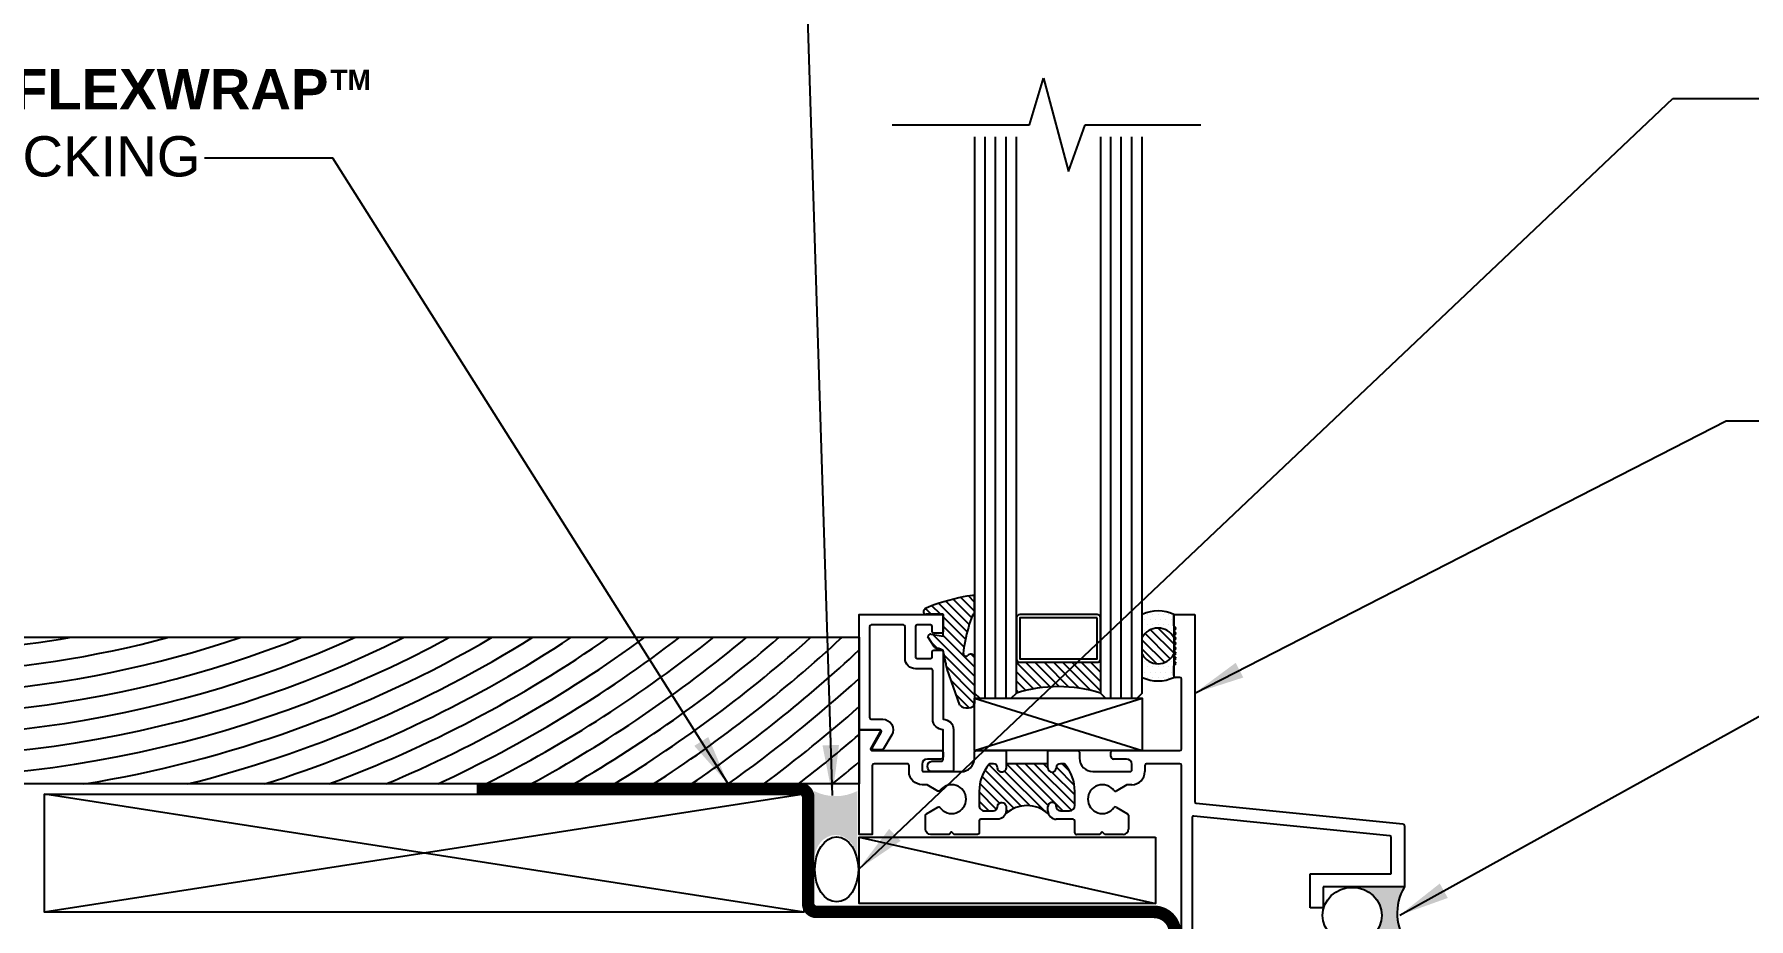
# Model space of a CAD drawing. Extents: x -129 to 26, y 0 to 100.
# Drawn here: x 6.14 to 16.36, y 19.7 to 24.97 of the extents above; entities that cross this region are included whole.
import ezdxf

# ---------------------------------------------------------------- set-up
doc = ezdxf.new("R2010")
doc.units = 0
doc.header["$LTSCALE"] = 1.5
doc.header["$MEASUREMENT"] = 0
doc.linetypes.add('CENTER', pattern=[2, 1.25, -0.25, 0.25, -0.25])
doc.layers.get('0').update_dxf_attribs({"linetype": 'CONTINUOUS'})
for name, color, linetype in [('A-BACKER_ROD', 252, 'CONTINUOUS'), ('A-SEALANT', 252, 'CONTINUOUS'), ('A-WOOD_FINISH', 252, 'CONTINUOUS'), ('A-WOOD_FRAMING', 252, 'CONTINUOUS'), ('DUPONT_FLASHING', 251, 'CENTER'), ('HATCH', 252, 'CONTINUOUS'), ('TEXT', 7, 'CONTINUOUS'), ('WINDOW', 252, 'CONTINUOUS')]:
    doc.layers.add(name, color=color, linetype=linetype)
doc.styles.add('DETAILS', font='sanss___.ttf', dxfattribs={"height": 1})
doc.dimstyles.new('TYVEKDETAILS', dxfattribs={"dimscale": 6, "dimtxt": 1.5, "dimasz": 0.1, "dimexe": 0.75, "dimexo": 0.75, "dimgap": 0.75, "dimtad": 0, "dimtih": 1, "dimtoh": 1, "dimdec": 4, "dimzin": 0, "dimtxsty": 'DETAILS', "dimcen": 0.0625, "dimazin": 3, "dimtfac": 1, "dimtdec": 4, "dimtofl": 0, "dimtmove": 0, "dimatfit": 3, "dimtolj": 1, "dimtzin": 0})
pattern_1 = [(135, (24.42444780523741, 15.69925040979162), (0.02762135864009951, 0.02762135864009951), [])]

# ---------------------------------------------------------------- blocks, each defined once
blk = doc.blocks.new('*X0')
at = {"color": 0}
for p, q in [((0.140625, 0.34375), (0.140625, 0.34375)), ((0.15625, 0.375), (0.15625, 0.375)), ((0.15625, 0.3125), (0.15625, 0.3125)), ((0.171875, 0.34375), (0.171875, 0.34375)), ((0.1875, 0.375), (0.1875, 0.375)), ((0.1875, 0.3125), (0.1875, 0.3125)), ((0.203125, 0.34375), (0.203125, 0.34375)), ((0.21875, 0.375), (0.21875, 0.375)), ((0.21875, 0.3125), (0.21875, 0.3125)), ((0.234375, 0.34375), (0.234375, 0.34375)), ((0.25, 0.375), (0.25, 0.375)), ((0.25, 0.3125), (0.25, 0.3125)), ((0.265625, 0.34375), (0.265625, 0.34375)), ((0.28125, 0.375), (0.28125, 0.375)), ((0.28125, 0.3125), (0.28125, 0.3125)), ((0.296875, 0.34375), (0.296875, 0.34375)), ((0.3125, 0.375), (0.3125, 0.375)), ((0.3125, 0.3125), (0.3125, 0.3125)), ((0.140625, 0.28125), (0.140625, 0.28125)), ((0.296875, 0.28125), (0.296875, 0.28125)), ((0.3125, 0.25), (0.3125, 0.25)), ((0.3125, 0.125), (0.3125, 0.125)), ((0.140625, 0.09375), (0.140625, 0.09375)), ((0.140625, 0.03125), (0.140625, 0.03125)), ((0.15625, 0.0625), (0.15625, 0.0625)), ((0.15625, 0), (0.15625, 0)), ((0.171875, 0.03125), (0.171875, 0.03125)), ((0.1875, 0.0625), (0.1875, 0.0625)), ((0.1875, 0), (0.1875, 0)), ((0.203125, 0.03125), (0.203125, 0.03125)), ((0.21875, 0.0625), (0.21875, 0.0625)), ((0.21875, 0), (0.21875, 0)), ((0.234375, 0.03125), (0.234375, 0.03125)), ((0.25, 0.0625), (0.25, 0.0625)), ((0.25, 0), (0.25, 0)), ((0.265625, 0.03125), (0.265625, 0.03125)), ((0.28125, 0.0625), (0.28125, 0.0625)), ((0.28125, 0), (0.28125, 0)), ((0.296875, 0.09375), (0.296875, 0.09375)), ((0.296875, 0.03125), (0.296875, 0.03125)), ((0.3125, 0.0625), (0.3125, 0.0625)), ((0.3125, 0), (0.3125, 0))]:
    blk.add_line(p, q, dxfattribs=at)

msp = doc.modelspace()

# ---------------------------------------------------------------- hatches: boundary and pattern name
at = {"layer": 'A-WOOD_FRAMING', "linetype": 'CONTINUOUS'}
h = msp.add_hatch(color=7, dxfattribs=at)
edge = h.paths.add_edge_path()
edge.add_ellipse((13.99401449474239, 19.71837407088663), major_axis=(-0.1763312599318851, 0), ratio=0.9450322624832169, start_angle=-270, end_angle=-90, ccw=False)
edge.add_line((13.99401449474239, 19.55173534136668), (13.99401449474239, 19.54558830336165))
edge.add_line((13.99401449474239, 19.54558830336165), (14.32480552489109, 19.54558830336165))
edge.add_arc((14.56742407164573, 19.73124531437311), 0.3055033305334712, 149.235797498571, 217.4240058988243, ccw=False)
edge.add_line((14.30491127806785, 19.88751213162802), (13.99401449474239, 19.88751213162802))
edge.add_line((13.99401449474239, 19.88751213162802), (13.99401449474239, 19.88501280040657))
at = {"layer": 'HATCH'}
h = msp.add_hatch(color=7, dxfattribs=at)
h.dxf.hatch_style = 1
edge = h.paths.add_edge_path()
edge.add_arc((10.91439590983208, 20.71539271243655), 0.286381583396104, 243.1394719912861, 296.86052800861216, ccw=False)
edge.add_line((10.78500291746349, 20.45990912228962), (10.78500291746349, 20.04197110562411))
edge.add_ellipse((10.91439590983208, 20.04197110562286), major_axis=(0, -0.1555334389431664), ratio=0.8319303761802328, start_angle=90, end_angle=270, ccw=False)
edge.add_line((11.04378890220045, 20.04197110562809), (11.04378890220022, 20.4599091222894))
at = {"layer": 'WINDOW'}
h = msp.add_hatch(dxfattribs=at)
h.set_pattern_fill('ANSI31', color=256, scale=0.3125, angle=-90.00000000000001, style=0)
h.set_pattern_definition(pattern_1)
edge = h.paths.add_edge_path()
edge.add_ellipse((11.71080438673633, 21.38002624260853), major_axis=(0.03159978577966117, 0.139428112050138), ratio=0.1315504041792631, start_angle=-0.022203575853779967, end_angle=136.7674448916729, ccw=False)
edge.add_ellipse((11.69096884055882, 21.27990163387536), major_axis=(-0.01118085136191646, 0.01118085136191647), ratio=0.9999999999999465, start_angle=37.89605150892729, end_angle=183.4846817894708)
edge.add_ellipse((11.71964647766971, 21.25412449842296), major_axis=(-0.01608567901446013, 0.01608567901446013), ratio=0.9999999999999502, start_angle=-79.06022929893601, end_angle=2.746074151308676, ccw=False)
edge.add_ellipse((11.72700134102824, 21.25830310912577), major_axis=(-0.01104854345603959, 0.01104854345603959), ratio=0.9999999999999716, start_angle=234.6123810380002, end_angle=294.837044917441, ccw=False)
edge.add_line((11.74240696566906, 21.26091219985364), (11.74240696566906, 20.98855346628466))
edge.add_line((11.74240696566906, 20.98855346628467), (11.74173113166549, 20.98178380150884))
edge.add_ellipse((11.69604268057437, 20.98291584784207), major_axis=(-0.04568845109111015, 0.001132046333257526), ratio=0.6211639215728092, start_angle=26.75969397809581, end_angle=180.0000000000218, ccw=False)
edge.add_line((11.65493072637715, 20.97114856594156), (11.57832789793711, 21.18706153400297))
edge.add_ellipse((11.58736573725048, 21.21097642709666), major_axis=(-0.008507034838834915, 0.0467509071123775), ratio=0.312415154562818, start_angle=74.17914425787149, end_angle=117.45771417601989, ccw=False)
edge.add_line((11.57099404925896, 21.22116510045114), (11.55462283379498, 21.2972938643399))
edge.add_ellipse((11.51611721532843, 21.24786280156699), major_axis=(-0.04430639130166493, 0.04430639130166494), ratio=0.9999999999998811, start_angle=-82.91773995207494, end_angle=-45.45561106428526)
edge.add_ellipse((11.51920629919908, 21.33055215255018), major_axis=(0.01428318556866944, 0.01428318556866944), ratio=0.999999999999748, start_angle=174.226682146657, end_angle=217.6308069265102, ccw=False)
edge.add_line((11.5035587745904, 21.31777820431172), (11.46422017922249, 21.37986714668089))
edge.add_ellipse((11.47984517922249, 21.37986714668089), major_axis=(-0.01104854345603943, 0.01104854345603943), ratio=0.9999999999999497, start_angle=-53.9185654660094, end_angle=44.999999999994884, ccw=False)
edge.add_line((11.48226753086834, 21.39530323548291), (11.55491127806783, 21.38390341115914))
edge.add_line((11.55491127806783, 21.38390341115914), (11.55491127806783, 21.51389118719296))
edge.add_line((11.55491127806783, 21.51389118719296), (11.45350191619132, 21.51389118719279))
edge.add_ellipse((11.4535019161913, 21.5295161871928), major_axis=(-0.01104854345603992, 0.01104854345603992), ratio=0.9999999999999821, start_angle=-7.813369769340227, end_angle=135.0000000000842, ccw=False)
edge.add_ellipse((11.59323461876286, 21.58270845223727), major_axis=(0.1491766593049793, 0.04074428102226016), ratio=0.09140054553599206, start_angle=-1.4779288903810084e-12, end_angle=179.9999999999985, ccw=False)
edge.add_line((11.74241127806783, 21.62345273325953), (11.74241127806783, 21.51945273325953))
h = msp.add_hatch(dxfattribs=at)
h.set_pattern_fill('ANSI31', color=256, scale=0.3125, angle=-90.00000000000001, style=0)
h.set_pattern_definition(pattern_1)
edge = h.paths.add_edge_path()
edge.add_ellipse((12.83616127806783, 21.32510477527864), major_axis=(-0.07516048473036678, 0.07516048473036675), ratio=0.9999999999999901, start_angle=73.11589253181108, end_angle=196.8841074681721, ccw=False)
edge.add_line((12.74241127806782, 21.27501351426631), (12.74241127806782, 21.37519603629098))
edge.add_ellipse((12.83616127806782, 21.32510477527864), major_axis=(0.07516048473036488, 0.07516048473036491), ratio=0.9999999999999949, start_angle=-16.88410746818022, end_angle=106.88410746818849, ccw=False)
edge.add_line((12.92991127806782, 21.37519603629099), (12.92991127806782, 21.27501351426628))
h = msp.add_hatch(dxfattribs=at)
h.set_pattern_fill('ANSI31', color=256, scale=0.3125, angle=-90.00000000000001, style=0)
h.set_pattern_definition(pattern_1)
edge = h.paths.add_edge_path()
edge.add_ellipse((12.24241127806785, 20.24734548315542), major_axis=(-0.5902454904378132, 0.590245490437813), ratio=0.999999999999998, start_angle=297.5726116454468, end_angle=332.4273883545541, ccw=False)
edge.add_line((12.49241127806784, 21.04376213162804), (12.49241127806784, 21.24701280213081))
edge.add_ellipse((12.47241127806785, 21.24701280213081), major_axis=(0.01414213562372999, 0.01414213562373), ratio=0.9999999999999152, start_angle=225.0000000000075, end_angle=315.0000000000027, ccw=False)
edge.add_line((12.47241127806785, 21.22701280213082), (12.01241127806784, 21.22701280213082))
edge.add_ellipse((12.01241127806784, 21.24701280213082), major_axis=(0.01414213562373234, 0.01414213562373235), ratio=0.9999999999999383, start_angle=135.0000000000033, end_angle=225.0000000000068, ccw=False)
edge.add_line((11.99241127806784, 21.24701280213082), (11.99241127806784, 21.04376213162804))
h = msp.add_hatch(dxfattribs=at)
h.set_pattern_fill('ANSI31', color=256, scale=0.3125, angle=-90.00000000000001, style=0)
h.set_pattern_definition(pattern_1)
edge = h.paths.add_edge_path()
edge.add_line((12.33991127806784, 20.45772135518708), (12.33991127806783, 20.37264477452393))
edge.add_ellipse((12.30891127806783, 20.37264477452393), major_axis=(-0.02192031021678354, 0.02192031021678354), ratio=0.9999999999999863, start_angle=135.0000000000029, end_angle=224.9999999999971, ccw=False)
edge.add_line((12.30891127806784, 20.34164477452392), (12.27847132291118, 20.34164477452392))
edge.add_line((12.27847132291117, 20.34164477452392), (12.25491110212614, 20.34164477452392))
edge.add_ellipse((12.25491110212614, 20.36664477452393), major_axis=(0.01767766952966346, 0.01767766952966347), ratio=0.9999999999998759, start_angle=135.1519977406255, end_angle=225.0000000000076, ccw=False)
edge.add_ellipse((12.20491127806783, 20.36651213162803), major_axis=(0.01767766952966435, 0.01767766952966435), ratio=0.9999999999999885, start_angle=315.1519977406287, end_angle=404.9999999999962)
edge.add_ellipse((12.20491127806784, 20.36651213162803), major_axis=(-0.01767766952966365, 0.01767766952966365), ratio=0.9999999999999616, start_angle=-45.0000000000011, end_angle=44.99999999998481)
edge.add_line((12.17991127806783, 20.36651213162803), (12.17991127806782, 20.32951213162806))
edge.add_ellipse((12.22991127806783, 20.32951213162804), major_axis=(0.03535533905929576, 0.03535533905929576), ratio=0.9999999999997841, start_angle=134.9999999999775, end_angle=140.3916707365962)
edge.add_ellipse((12.05491127806783, 20.18525788303428), major_axis=(0.132582521472478, 0.1325825214724779), ratio=0.9999999999999946, start_angle=3.098926769111248, end_angle=86.90107323089089)
edge.add_ellipse((11.87991127806782, 20.32951213162804), major_axis=(0.03535533905936529, 0.03535533905936529), ratio=0.9999999999998185, start_angle=309.6083292633917, end_angle=314.9999999999886)
edge.add_line((11.92991127806783, 20.32951213162803), (11.92991127806783, 20.36651213162802))
edge.add_ellipse((11.90491127806783, 20.36651213162802), major_axis=(0.01767766952966409, 0.01767766952966409), ratio=0.9999999999999826, start_angle=314.9999999999954, end_angle=405.0000000000046)
edge.add_ellipse((11.90491127806782, 20.36651213162802), major_axis=(-0.01767766952966524, 0.01767766952966524), ratio=0.9999999999999948, start_angle=-45.00000000001033, end_angle=44.84800225936711)
edge.add_ellipse((11.85491145400952, 20.36664477452392), major_axis=(-0.01767766952965903, 0.01767766952965902), ratio=0.9999999999999875, start_angle=135.0000000000017, end_angle=224.8480022593713, ccw=False)
edge.add_line((11.85491145400952, 20.34164477452393), (11.80091127806783, 20.34164477452392))
edge.add_ellipse((11.80091127806782, 20.37264477452392), major_axis=(0.02192031021678221, 0.02192031021678221), ratio=0.9999999999999936, start_angle=134.9999999999998, end_angle=225.0000000000068, ccw=False)
edge.add_line((11.76991127806782, 20.37264477452392), (11.76991127806782, 20.45772135518711))
edge.add_ellipse((12.01991127806782, 20.45772135518711), major_axis=(-0.1767766952966347, 0.1767766952966347), ratio=0.9999999999999896, start_angle=4.837205930860023, end_angle=44.99999999999949, ccw=False)
edge.add_ellipse((11.8364996766659, 20.61251213162802), major_axis=(-0.007071067811867079, 0.007071067811867078), ratio=0.9999999999995125, start_angle=-44.99999999998852, end_angle=4.837205930878611, ccw=False)
edge.add_line((11.83649967666589, 20.62251213162802), (11.85491127806782, 20.62251213162802))
edge.add_ellipse((11.85491127806782, 20.59751213162803), major_axis=(-0.01767766952966323, 0.01767766952966323), ratio=0.9999999999999738, start_angle=224.9999999999966, end_angle=315.00000000000534, ccw=False)
edge.add_ellipse((11.90491127806783, 20.59751213162803), major_axis=(-0.01767766952966559, 0.01767766952966559), ratio=0.9999999999999909, start_angle=44.99999999999618, end_angle=134.9999999999977)
edge.add_ellipse((11.90491127806783, 20.59751213162803), major_axis=(0.01767766952966659, 0.01767766952966659), ratio=0.9999999999999848, start_angle=225.0000000000024, end_angle=315.0000000000077)
edge.add_line((11.92991127806783, 20.59751213162803), (11.92991127806782, 20.62251213162803))
edge.add_line((11.92991127806783, 20.62251213162803), (12.17991127806784, 20.62251213162803))
edge.add_line((12.17991127806783, 20.62251213162803), (12.17991127806783, 20.59751213162804))
edge.add_ellipse((12.20491127806783, 20.59751213162804), major_axis=(0.01767766952966276, 0.01767766952966276), ratio=0.9999999999999197, start_angle=134.9999999999814, end_angle=225.0000000000227)
edge.add_ellipse((12.20491127806784, 20.59751213162803), major_axis=(0.01767766952965788, 0.01767766952965788), ratio=0.9999999999999749, start_angle=225.0000000000007, end_angle=314.9999999999911)
edge.add_ellipse((12.25491127806783, 20.59751213162802), major_axis=(-0.0176776695296681, 0.0176776695296681), ratio=0.9999999999998851, start_angle=-45.00000000001552, end_angle=44.999999999995225, ccw=False)
edge.add_line((12.25491127806784, 20.62251213162803), (12.27332287946976, 20.62251213162803))
edge.add_ellipse((12.27332287946976, 20.61251213162802), major_axis=(-0.007071067811873092, 0.007071067811873091), ratio=0.9999999999992336, start_angle=265.16279406913196, end_angle=314.9999999999679, ccw=False)
edge.add_ellipse((12.08991127806783, 20.45772135518711), major_axis=(0.1767766952966442, 0.1767766952966443), ratio=0.99999999999997, start_angle=314.999999999993, end_angle=355.16279406913895, ccw=False)

# ---------------------------------------------------------------- linework, layer by layer
at = {"layer": 'A-BACKER_ROD'}
msp.add_ellipse((10.92027980562963, 19.99197342867313), major_axis=(0, -0.1936827655150779), ratio=0.668066629596533, dxfattribs=at)
msp.add_ellipse((13.99401449474239, 19.71837407088663), major_axis=(-0.1763312599318851, 0), ratio=0.9450322624832169, start_param=-6.283185307179586, end_param=0, dxfattribs=at)
at = {"layer": 'A-SEALANT'}
for p, q in [((12.07066578591261, 24.43201736162978), (12.15410858619637, 24.71108087135558)), ((12.15410858619637, 24.71108087135558), (12.30195792590119, 24.15295385190399)), ((11.25058514654746, 24.43201736162978), (12.07066578591261, 24.43201736162978)), ((12.30195792590119, 24.15295385190399), (12.4027831574098, 24.43201736162978)), ((12.4027831574098, 24.43201736162978), (13.09048743466856, 24.43201736162978))]:
    msp.add_line(p, q, dxfattribs=at)
at = {"layer": 'A-WOOD_FINISH'}
msp.add_lwpolyline([(5.062401651405168, 21.3765916361768), (11.05491127806783, 21.3765916361768), (11.05491127806783, 20.68959305711026), (11.05491127806783, 20.5015916361768), (11.05491127806783, 20.5015916361768), (5.062401651405168, 20.5015916361768), (4.636658984423093, 20.5015916361768), (4.636658984423093, 20.5640916361768, -0.414213562373095), (4.261658984423093, 20.9390916361768), (4.199158984423093, 20.9390916361768), (4.199158984423093, 21.3765916361768)], format="xyb", close=True, dxfattribs=at)
at = {"layer": 'A-WOOD_FRAMING'}
for p, q in [((10.72429660149245, 20.44152606109997, 5.959993654922892e-09), (6.198287108021532, 19.7382477493698, 5.959993654922892e-09)), ((10.72429660149245, 19.7382477493698, 5.959993654922892e-09), (6.199119675201146, 20.4415240010953, 5.959993654922892e-09)), ((11.05491127806783, 20.18494272125512, 5.959993654922933e-09), (12.82039091626899, 19.78842075757418, 5.959993654922933e-09))]:
    msp.add_line(p, q, dxfattribs=at)
at = {"layer": 'A-WOOD_FRAMING', "linetype": 'CONTINUOUS'}
msp.add_line((13.99401449474239, 19.88501280040657), (13.99401449474239, 19.88751213162803), dxfattribs=at)
at = {"layer": 'A-WOOD_FRAMING'}
for points, elevation in [([(10.72429660149245, 20.44152606109997), (10.72429660149245, 19.7382477493698), (6.198287108021532, 19.7382477493698), (6.198287108021532, 20.44152606109997), (10.72429660149245, 20.44152606109997)], 5.959993654922892e-09), ([(12.82039091626899, 20.18494272125512), (12.82039091626899, 19.78842075757418), (11.05491127806783, 19.78842075757418), (11.05491127806783, 20.18494272125512), (12.82039091626899, 20.18494272125512)], 5.959993654922933e-09)]:
    msp.add_lwpolyline(points, dxfattribs=dict(at, elevation=elevation))
at = {"layer": 'A-WOOD_FRAMING', "color": 7, "linetype": 'CONTINUOUS'}
msp.add_arc((14.56742407164573, 19.73124531437312), 0.30550333053347, 149.2357974985714, 217.4240058988246, dxfattribs=at)
at = {"layer": 'DUPONT_FLASHING', "linetype": 'CONTINUOUS', "const_width": 0.075, "elevation": 5.959993654922892e-09}
for points in [[(8.774798045246015, 20.47277606109997), (10.70029688431468, 20.47277606109997, -0.414213562373095), (10.75029688431468, 20.42277606109997), (10.75029688431468, 20.10500729773878)], [(10.75029688431468, 20.10500729773878), (10.75029688431468, 19.78909659526296, 0.4142135623730953), (10.80029688431468, 19.73909659526296), (11.95210017723151, 19.73909659526296)], [(11.94041463201217, 19.73909659526296), (11.94041463201217, 19.73909659526296), (11.94041463201217, 19.73909659526296), (12.81247343920353, 19.73909659526296, -0.414213562373095), (12.93747343920353, 19.61409659526296), (12.93747343920364, 16.73909659526296)]]:
    msp.add_lwpolyline(points, format="xyb", dxfattribs=at)
at = {"layer": 'HATCH'}
for radius, start, end in [(6.313203388961483, 259.9422680672088, 285.0333599279036), (6.438203388961483, 260.1395134621319, 288.733241983871), (6.563203388961483, 260.3291342179233, 291.7224717331371), (6.188203388961483, 260.158164807241, 279.8418351927581), (6.688203388961483, 261.1167950553767, 294.2691026655027), (6.813203388961483, 261.7558177111373, 296.5044480675081), (6.938203388961482, 263.6615193837704, 298.5048120983438), (7.063203388961481, 279.2106696252168, 300.3193618233158), (7.18820338896148, 284.0837461854606, 301.982072004614), (7.31320338896148, 287.5674122094462, 303.5176373458875), (7.438203388961479, 290.3902804733758, 304.9447086405739), (7.563203388961478, 292.8020469758703, 306.277801685578), (7.688203388961477, 294.9248583656803, 307.5284905328445), (7.813203388961476, 296.8295979467971, 308.7061888044951), (7.938203388961475, 298.5618841182187, 309.8186811002759), (8.063203388961474, 300.153204912854, 310.8724960865243), (8.188203388961474, 301.6264254587992, 311.8731755789729), (8.313203388961474, 302.9988004480693, 312.8254731525552), (8.438203388961474, 304.2837498216586, 312.9848787542328), (8.563203388961474, 305.4919679166526, 312.2102244892077), (8.688203388961474, 306.6321491623398, 311.4668502382066), (8.813203388961474, 307.7114812809685, 310.7526389440148), (8.938203388961474, 308.7359912864767, 310.0656829010094)]:
    msp.add_arc((5.301699310181689, 27.47372543473087, -2.979996827461446e-09), radius, start, end, dxfattribs=at)
at = {"layer": 'WINDOW'}
for p, q in [((11.80491127806784, 21.01251213162804), (11.80491127806784, 24.36040534440848)), ((11.86741127806784, 21.01251213162804), (11.86741127806784, 24.36040534440848)), ((11.92991127806784, 21.01251213162804), (11.92991127806784, 24.36040534440848)), ((12.55491127806784, 21.01251213162804), (12.55491127806784, 24.36040534440848)), ((12.61741127806784, 21.01251213162804), (12.61741127806784, 24.36040534440848)), ((12.67991127806784, 21.01251213162804), (12.67991127806784, 24.36040534440848)), ((11.74241127806783, 21.51945273325953), (11.74241127806783, 21.62345273325953)), ((11.55491127806783, 21.51389118719296), (11.45350191619129, 21.5138911871928)), ((11.55491127806783, 21.38390341115914), (11.55491127806783, 21.51389118719296)), ((12.74241127806782, 21.13719741892925), (12.74241127806782, 21.51301213162804)), ((12.92991127806782, 21.51301213162803), (12.92991127806782, 21.13719741892925)), ((12.92991127806785, 21.44551213162804), (12.92991127806785, 21.51251213162804)), ((12.92991127806785, 21.51251213162804), (13.05491127806784, 21.51251213162804)), ((13.05491127806784, 21.51251213162804), (13.05491127806785, 20.39656200724915)), ((11.50355877459041, 21.31777820431171), (11.46422017922249, 21.37986714668089)), ((11.48226753086834, 21.39530323548291), (11.55491127806783, 21.38390341115914)), ((12.94491127806784, 21.43051213162804), (12.92991127806785, 21.44551213162804)), ((12.92991127806785, 21.41551213162804), (12.94491127806784, 21.43051213162804)), ((12.94491127806784, 21.40051213162804), (12.92991127806785, 21.41551213162804)), ((12.92991127806785, 21.38551213162804), (12.94491127806784, 21.40051213162804)), ((12.94491127806784, 21.37051213162804), (12.92991127806785, 21.38551213162804)), ((12.92991127806785, 21.35551213162804), (12.94491127806784, 21.37051213162804)), ((11.57099404925894, 21.22116510045119), (11.55462283379499, 21.2972938643399)), ((11.74240696566906, 21.26091219985366), (11.74240696566906, 20.98855346628466)), ((12.94491127806784, 21.34051213162804), (12.92991127806785, 21.35551213162804)), ((12.92991127806785, 21.32551213162804), (12.94491127806784, 21.34051213162804)), ((12.94491127806784, 21.31051213162804), (12.92991127806785, 21.32551213162804)), ((12.92991127806785, 21.29551213162804), (12.94491127806784, 21.31051213162804)), ((12.94491127806784, 21.28051213162804), (12.92991127806785, 21.29551213162804)), ((12.92991127806785, 21.26551213162804), (12.94491127806784, 21.28051213162804)), ((12.94491127806784, 21.25051213162804), (12.92991127806785, 21.26551213162804)), ((11.65493072637715, 20.97114856594157), (11.57832789793706, 21.18706153400305)), ((12.92991127806785, 21.23551213162803), (12.94491127806784, 21.25051213162804)), ((12.94491127806784, 21.22051213162803), (12.92991127806785, 21.23551213162803)), ((12.92991127806785, 21.20551213162803), (12.94491127806784, 21.22051213162803)), ((12.92991127806785, 21.14751213162803), (12.92991127806785, 21.20551213162803)), ((12.96691127806784, 21.13751213162804), (12.93991127806784, 21.13751213162804)), ((12.97691127806785, 20.71051213162803), (12.97691127806785, 21.12751213162804)), ((11.74240696566906, 20.98855346628466), (11.74173113166548, 20.98178380150882)), ((12.17991127806784, 20.59751213162803), (12.17991127806783, 20.70051213162804)), ((12.17991127806783, 20.70051213162804), (12.35791127806785, 20.70051213162804)), ((12.36791127806784, 20.69051213162803), (12.36791127806784, 20.65551213162804)), ((12.55491127806785, 20.66551213162803), (12.55491127806785, 20.69051213162803)), ((12.56491127806784, 20.70051213162803), (12.96691127806784, 20.70051213162803)), ((12.64891127806784, 20.65051213162803), (12.56991127806784, 20.65051213162804)), ((12.27332287946976, 20.62251213162803), (12.25491127806784, 20.62251213162803)), ((12.44791127806784, 20.57551213162804), (12.66991127806784, 20.57551213162803)), ((12.67991127806785, 20.58551213162803), (12.67991127806784, 20.61951213162803)), ((12.75791127806784, 20.61251213162803), (12.75791127806784, 20.57551213162803)), ((12.96691127806784, 20.62251213162804), (12.76791127806784, 20.62251213162804)), ((12.97691127806784, 18.88751213162802), (12.97691127806785, 20.61251213162803)), ((12.33991127806785, 20.37251213162803), (12.33991127806785, 20.45772135518711)), ((12.65054713944308, 20.49617238566588), (12.586597431685, 20.45925100467715)), ((12.67991127806785, 20.49751213162804), (12.65554713944309, 20.49751213162804)), ((12.17991127806784, 20.34151213162803), (12.17991127806784, 20.36651213162803)), ((12.25491127806784, 20.34151213162803), (12.30891127806784, 20.34151213162803)), ((12.58659743168499, 20.36377325857891), (12.65491127806784, 20.3243322409804)), ((13.06391624087763, 20.38661163534706), (14.29590631525807, 20.26341262790901)), ((12.32991127806784, 20.29151213162803), (12.22991127806785, 20.29151213162803)), ((12.33991127806785, 20.21051213162803), (12.33991127806784, 20.28151213162803)), ((12.65991127806784, 20.31567198694255), (12.65991127806784, 20.23151213162803)), ((13.03891127806784, 20.29967322616216), (13.03891127806784, 19.20951213162802)), ((14.21790631525806, 20.19282359806427), (13.04990631525806, 20.30962359806427)), ((14.30491127806785, 20.25346225600691), (14.30491127806785, 19.88751213162802)), ((12.48891127806785, 20.20051213162803), (12.34991127806784, 20.20051213162804)), ((12.50391127806785, 20.21551213162802), (12.48891127806785, 20.20051213162803)), ((12.51891127806784, 20.20051213162803), (12.50391127806785, 20.21551213162802)), ((12.62891127806785, 20.20051213162803), (12.51891127806784, 20.20051213162803)), ((14.22691127806785, 19.96551213162802), (14.22691127806785, 20.18287322616217)), ((13.74291127806785, 19.76251213162802), (13.74291127806785, 19.96551213162802)), ((13.74291127806785, 19.96551213162802), (14.22691127806785, 19.96551213162802)), ((14.30491127806785, 19.88751213162802), (13.82091127806785, 19.88751213162803)), ((13.82091127806785, 19.88751213162803), (13.82091127806785, 19.76251213162802)), ((13.82091127806785, 19.76251213162802), (13.74291127806785, 19.76251213162802))]:
    msp.add_line(p, q, dxfattribs=at)
for points in [[(11.74241127806785, 24.36040534440848), (11.74241127806784, 21.04376213162804), (11.77366127806784, 21.01251213162804), (11.96116127806784, 21.01251213162804), (11.99241127806784, 21.04376213162804), (11.99241127806785, 24.36040534440848)], [(12.49241127806785, 24.36040534440848), (12.49241127806784, 21.04376213162804), (12.52366127806784, 21.01251213162804), (12.71116127806784, 21.01251213162804), (12.74241127806784, 21.04376213162804), (12.74241127806785, 24.36040534440848)], [(11.74241127806784, 21.01251213162804), (12.74241127806784, 20.70051213162803)], [(11.74241127806784, 20.70051213162804), (12.74241127806784, 21.01251213162804)], [(12.17991127806783, 20.62251213162803), (11.92991127806783, 20.62251213162803)]]:
    msp.add_lwpolyline(points, dxfattribs=at)
for points in [[(11.54491127806784, 21.30051213162804, -0.414213562373043), (11.55491127806783, 21.29051213162804), (11.55491127806783, 20.88751213162804, -0.4142135623731203), (11.61691127806783, 20.82551213162804), (11.61691127806783, 20.58551213162804, -0.414213562373095), (11.60691127806783, 20.57551213162804), (11.48821634460833, 20.57551213162804, -0.8808085980802648), (11.48821634460832, 20.63751213162804), (11.54491127806784, 20.63751213162804, 0.414213562373147), (11.55491127806783, 20.64751213162804), (11.55491127806783, 20.82551213162804), (11.55491127806783, 20.82551213162804, -0.4142135623731286), (11.49291127806783, 20.88751213162804), (11.49291127806783, 21.17851213162804, 0.414213562373147), (11.48291127806783, 21.18851213162804), (11.38991127806784, 21.18851213162804, -0.414213562373095), (11.32791127806784, 21.25051213162804), (11.32791127806783, 21.44051213162803, 0.414213562373043), (11.31791127806783, 21.45051213162804), (11.12691127806783, 21.45051213162804, 0.414213562372991), (11.11691127806783, 21.44051213162804), (11.11691127806783, 20.89751213162804, 0.414213562373095), (11.12691127806783, 20.88751213162804), (11.19491127806783, 20.88751213162804, -0.5790003334591378), (11.24845085047122, 20.7942469083462), (11.19952771128493, 20.71046935367935, -0.2666241783613936), (11.19089229638116, 20.70551213162803), (11.14225537450998, 20.70551213162803, -0.5790003334591738), (11.13361995960621, 20.72055490957672), (11.18612682592838, 20.81046935367936, 0.5790003334590714), (11.1774914110246, 20.82551213162804), (11.05491127806783, 20.82551213162804), (11.05491127806783, 21.51251213162804), (11.55491127806783, 21.51251213162804), (11.55491127806783, 21.41051213162804, -0.414213562373043), (11.54491127806784, 21.40051213162804), (11.49991127806783, 21.40051213162804, -0.414213562373095), (11.48991127806783, 21.41051213162804), (11.48991127806784, 21.44051213162804, 0.414213562372991), (11.47991127806783, 21.45051213162804), (11.39991127806783, 21.45051213162804, 0.414213562373043), (11.38991127806784, 21.44051213162804), (11.38991127806784, 21.29051213162804), (11.38991127806784, 21.26051213162804, 0.414213562373147), (11.39991127806783, 21.25051213162804), (11.47991127806783, 21.25051213162804, 0.414213562373095), (11.48991127806784, 21.26051213162804), (11.48991127806784, 21.29051213162804, -0.414213562373095), (11.49991127806783, 21.30051213162803)], [(12.47241127806785, 21.51251213162804), (12.01241127806784, 21.51251213162804, 0.414213562373095), (11.99241127806784, 21.49251213162804), (11.99241127806784, 21.24701280213082, 0.414213562373095), (12.01241127806784, 21.22701280213082), (12.47241127806785, 21.22701280213082, 0.414213562373095), (12.49241127806784, 21.24701280213082), (12.49241127806784, 21.49251213162804, 0.414213562373095)], [(11.76991127806783, 20.37251213162803, 0.4142135623730971), (11.80091127806783, 20.34151213162803), (11.85491127806783, 20.34151213162804, 0.4142135623730742), (11.87991127806783, 20.36651213162803, -0.4142135623731262), (11.90491127806783, 20.39151213162804, -0.4142135623731158), (11.92991127806783, 20.36651213162803), (11.92991127806783, 20.34151213162803, -0.414213562373095), (11.87991127806783, 20.29151213162803), (11.77991127806783, 20.29151213162803, 0.414213562373095), (11.76991127806783, 20.28151213162803), (11.76991127806783, 20.21051213162803, -0.414213562373069), (11.75991127806783, 20.20051213162803), (11.62091127806783, 20.20051213162803), (11.60591127806783, 20.21551213162802), (11.59091127806783, 20.20051213162803), (11.48091127806783, 20.20051213162804, -0.4142135623730781), (11.44991127806783, 20.23151213162803), (11.44991127806783, 20.31567198694255, -0.2679491924311262), (11.45491127806783, 20.3243322409804), (11.52322512445068, 20.36377325857891, -0.3839683852957627), (11.53631743211913, 20.36098791361263, 3.079589394164483), (11.53631743211913, 20.46203634964343, -0.3839683852958816), (11.52322512445067, 20.45925100467716), (11.45927541669259, 20.49617238566588, 0.1316524975871217), (11.4542754166926, 20.49751213162804), (11.42991127806783, 20.49751213162804, -0.414213562373095), (11.35191127806783, 20.57551213162803), (11.35191127806782, 20.61251213162803, 0.414213562373095), (11.34191127806783, 20.62251213162804), (11.14291127806783, 20.62251213162804, 0.414213562373095), (11.13291127806783, 20.61251213162803), (11.13291127806783, 20.20051213162803), (11.05491127806783, 20.20051213162803), (11.05491127806783, 20.70051213162804), (11.05491127806783, 20.82551213162804), (11.16991127806783, 20.82551213162804, -0.4142135623731211), (11.17991127806783, 20.81551213162803, -0.1316524975875016), (11.17857153210567, 20.81051213162804), (11.12372325653266, 20.71551213162803, 0.5773502691895228), (11.13238351057051, 20.70051213162804), (11.54491127806783, 20.70051213162804, -0.4142135623731211), (11.55491127806783, 20.69051213162803), (11.55491127806783, 20.66551213162803, -0.4142135623730951), (11.53991127806783, 20.65051213162803), (11.46091127806783, 20.65051213162803, 0.414213562373095), (11.42991127806783, 20.61951213162803), (11.42991127806783, 20.58551213162803, 0.4142135623731211), (11.43991127806783, 20.57551213162803), (11.66191127806783, 20.57551213162804, 0.414213562373095), (11.74191127806783, 20.65551213162804), (11.74191127806782, 20.69051213162803, -0.4142135623731211), (11.75191127806783, 20.70051213162804), (11.92991127806783, 20.70051213162804), (11.92991127806783, 20.59751213162803, -0.4142135623731262), (11.90491127806783, 20.57251213162802, -0.4142135623731054), (11.87991127806782, 20.59751213162803, 0.414213562373095), (11.85491127806783, 20.62251213162803), (11.8364996766659, 20.62251213162804, 0.2209495453947372), (11.82885752660749, 20.61896174731307, 0.1770594805052818), (11.76991127806783, 20.45772135518712)]]:
    msp.add_lwpolyline(points, format="xyb", close=True, dxfattribs=at)
for points in [[(12.47241127806785, 21.49251213162804), (12.01241127806784, 21.49251213162804), (12.01241127806784, 21.24701280213082), (12.47241127806785, 21.24701280213082)], [(12.74241127806784, 20.70051213162803), (11.74241127806784, 20.70051213162804), (11.74241127806784, 21.01251213162804), (12.74241127806784, 21.01251213162804)]]:
    msp.add_lwpolyline(points, close=True, dxfattribs=at)
for centre, radius, start, end in [((11.45350191619129, 21.5295161871928), 0.01562500000000029, 127.1866302306512, 270), ((12.83616127806782, 21.31510477527865), 0.2189894613838788, 64.65278127185651, 115.3472187281408), ((11.47984517922249, 21.37986714668089), 0.01562499999999938, 81.08143453398925, 180), ((12.83616127806782, 21.32510477527864), 0.1062929768602179, 28.11589253181282, 151.8841074681829), ((11.51920629919908, 21.33055215255018), 0.02019947474510423, 219.2266821466651, 273.0903059174515), ((11.51611721532843, 21.24786280156699), 0.06265869947861552, 52.08226004792464, 86.17672390816924), ((11.69096884055882, 21.27990163387536), 0.01581211163489992, 174.9654751283877, 318.4846817937308), ((11.71964647766971, 21.25412449842296), 0.02274858542222976, 55.93977070107922, 138.351815903064), ((11.72700134102824, 21.25830310912577), 0.01562499999999937, 9.6123810380263, 69.8370449174676), ((12.83616127806783, 21.32510477527864), 0.10629297686022, 208.1158925318154, 331.8841074681877), ((12.24241127806785, 20.24734548315542), 0.8347331777067148, 72.57261164544644, 107.4273883545544), ((12.83616127806782, 21.33510477527863), 0.2189894613838788, 244.6527812718583, 295.3472187281417), ((12.93991127806785, 21.14751213162803), 0.009999999999994458, 179.9999999999796, 269.9999999999593), ((12.96691127806784, 21.12751213162803), 0.01000000000000512, 2.035554996136651e-11, 90), ((12.35791127806784, 20.69051213162804), 0.01000000000000156, 359.9999999999797, 89.99999999995929), ((12.44791127806784, 20.65551213162804), 0.0799999999999983, 180, 270), ((12.56491127806784, 20.69051213162804), 0.009999999999990905, 90, 180.0000000000203), ((12.56991127806783, 20.66551213162803), 0.01499999999999346, 180, 270.0000000000273), ((12.64891127806784, 20.61951213162803), 0.03099999999999881, 0, 90), ((12.96691127806784, 20.71051213162803), 0.01000000000000156, 270, 359.9999999999797), ((12.20491127806785, 20.59751213162803), 0.02500000000000568, 180, 270), ((12.20491127806784, 20.59751213162803), 0.02500000000000568, 270.0000000000163, 8.142219984546603e-12), ((12.25491127806784, 20.59751213162803), 0.02499999999999503, 90.00000000001627, 180.0000000000082), ((12.27332287946975, 20.61251213162803), 0.01000000000000096, 40.16279406906184, 89.99999999995929), ((12.08991127806785, 20.4577213551871), 0.25, 3.256887993818641e-12, 40.1627940691436), ((12.66991127806785, 20.58551213162803), 0.01000000000000156, 269.9999999999593, 359.9999999999797), ((12.67991127806785, 20.57551213162803), 0.07799999999999585, 270, 0), ((12.76791127806785, 20.61251213162803), 0.01000000000000156, 90.00000000004071, 180.0000000000203), ((12.96691127806784, 20.61251213162803), 0.01000000000000512, 0, 90), ((12.50391127806784, 20.41151213162802), 0.08599999999999947, 35.97915679630903, 324.0208432037078), ((12.581597431685, 20.46791125871499), 0.009999999999999393, 215.9791567962674, 300.0000000000189), ((12.65554713944309, 20.48751213162803), 0.01000000000000512, 90, 119.9999999999986), ((12.05491127806783, 20.18525788303428), 0.1874999999999998, 48.09892676911187, 131.9010732308915), ((12.20491127806784, 20.36651213162804), 0.02499999999999858, 90, 180.0000000000082), ((12.22991127806784, 20.34151213162803), 0.05000000000000071, 180.0000000000041, 270.0000000000081), ((12.20491127806784, 20.36651213162804), 0.02500000000000213, 359.9999999999918, 90), ((12.25491127806784, 20.36651213162803), 0.02500000000000568, 180, 270), ((12.30891127806784, 20.37251213162803), 0.03100000000000236, 270, 359.9999999999933), ((12.581597431685, 20.35511300454107), 0.009999999999991037, 59.9999999999958, 144.0208432037176), ((13.06491127806784, 20.39656200724915), 0.009999999999990905, 180, 264.2894068625084), ((12.32991127806783, 20.28151213162803), 0.01000000000000512, 359.9999999999797, 89.99999999995929), ((12.64991127806784, 20.31567198694256), 0.009999999999996316, 359.9999999999797, 59.99999999997087), ((13.04891127806785, 20.29967322616217), 0.01000000000000356, 84.28940686251454, 180.0000000000203), ((14.29491127806785, 20.25346225600691), 0.01000000000000073, 359.9999999999592, 84.28940686247199), ((12.34991127806784, 20.21051213162803), 0.009999999999994458, 180.0000000000203, 270.0000000000407), ((12.62891127806784, 20.23151213162803), 0.03099999999999881, 270.000000000013, 6.564664862540699e-12), ((14.21691127806785, 20.18287322616217), 0.00999999999999801, 0, 84.28940686251251)]:
    msp.add_arc(centre, radius, start, end, dxfattribs=at)
for centre, major_axis, ratio, start_param, end_param in [((11.59323461876286, 21.58270845223727), (0.1491766593049801, 0.04074428102226017), 0.09140054553599164, -2.486899575160351e-14, 3.141592653589768), ((11.71080438673633, 21.38002624260853), (0.03159978577966197, 0.1394281120501377), 0.1315504041792609, -0.0003875255043241932, 2.388387212150595), ((11.58736573725048, 21.21097642709666), (-0.00850703483883492, 0.04675090711237753), 0.312415154562818, 1.294670303611703, 2.050023844237964), ((11.69604268057437, 20.98291584784207), (-0.04568845109111011, 0.001132046333257525), 0.6211639215728092, 0.4670447667438693, 3.141592653590175)]:
    msp.add_ellipse(centre, major_axis=major_axis, ratio=ratio, start_param=start_param, end_param=end_param, dxfattribs=at)

# ---------------------------------------------------------------- block references
at = {"layer": 'WINDOW', "rotation": 180}
msp.add_blockref('*X0', (13.05491127806783, 21.51301213162804), dxfattribs=at)

# ---------------------------------------------------------------- texts
at = {"layer": 'TEXT', "insert": (2.545466906948263, 24.76420023786921), "char_height": 0.239999999976, "width": 5.894507608624446, "attachment_point": 1, "style": 'DETAILS'}
msp.add_mtext('TURN UP {\\fSansSerif|b1|i0|c2|p2;DUPONT}     {\\fSansSerif|b1|i0|c2|p2;FLEXWRAP\\fArial|b0|i0|c0|p32;\\H0.8125x; }AND ADHERE TO BLOCKING', dxfattribs=at)
at = {"layer": 'TEXT', "insert": (7.901871732794909, 24.70008730310489), "char_height": 0.119999999988, "attachment_point": 4, "style": 'DETAILS'}
msp.add_mtext('{\\fSansSerif|b1|i0|c2|p2;TM}', dxfattribs=at)

# ---------------------------------------------------------------- leaders
at = {"layer": 'TEXT'}
for points in [[(10.89462610368629, 20.43315966393908, -4.469995241192172e-09), (10.69763451551734, 26.6687399288921, -4.469995241192172e-09), (11.35607073124147, 26.6676226833109, -4.469995241192172e-09)], [(11.04967279799823, 19.99197342867313, 2.234997620596085e-09), (15.90567142163171, 24.58902788813867, 2.234997620596085e-09), (17.2241806065476, 24.58922111013209, 2.234997620596085e-09)], [(10.27339947971941, 20.50159163617681), (7.91622883874534, 24.23292357416326), (7.151980839914259, 24.23292357416326)], [(13.05491127806784, 21.04344239517678, 2.979996827461486e-09), (16.22258553222363, 22.66770205390825, 2.979996827461486e-09), (17.22418060654759, 22.66770205390825, 2.979996827461486e-09)], [(14.27733769337483, 19.71971817092512), (16.471158041758, 20.93406139409067), (17.18452251329975, 20.93406139409067)]]:
    msp.add_leader(points, dimstyle='TYVEKDETAILS', override={"dimscale": 3, "dimfxl": 3}, dxfattribs=at)

doc.saveas('drawing.dxf')
